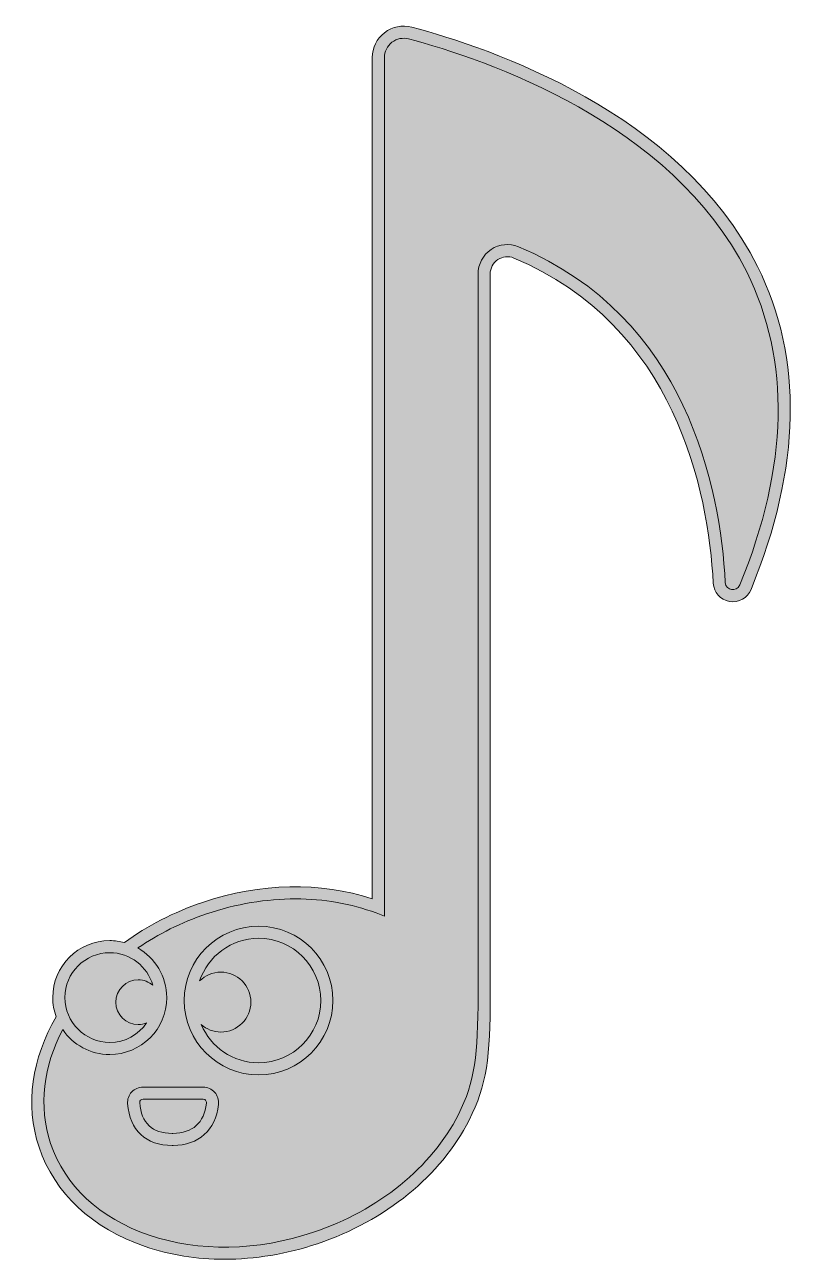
# Model space of a CAD drawing. Header units: inches. Extents: x 0.87 to 2.48, y -3.19 to -0.65.
import ezdxf

# ---------------------------------------------------------------- set-up
doc = ezdxf.new("R2010")
doc.units = ezdxf.units.IN
doc.header["$MEASUREMENT"] = 0
doc.layers.add('Design', color=7, linetype='Continuous', lineweight=0)

msp = doc.modelspace()

# ---------------------------------------------------------------- hatches: boundary and pattern name
at = {"layer": 'Design', "true_color": 0xf8e0c5, "transparency": 33554687}
h = msp.add_hatch(color=254, dxfattribs=at)
h.dxf.hatch_style = 2
edge = h.paths.add_edge_path()
edge.add_spline(control_points=[(2.3808, -1.1497), (2.2224, -0.8321), (1.8297, -0.699), (1.6683, -0.6566), (1.6486, -0.6514), (1.6282, -0.6556), (1.6121, -0.6679), (1.5961, -0.6803), (1.5869, -0.699), (1.5869, -0.7192), (1.5869, -0.7192), (1.5869, -2.4516), (1.5869, -2.4516), (1.4802, -2.4165), (1.3569, -2.419), (1.2375, -2.4591), (1.1774, -2.4793), (1.1232, -2.5078), (1.0762, -2.5418), (1.0666, -2.5393), (1.0565, -2.5378), (1.046, -2.5378), (0.9813, -2.5378), (0.9286, -2.5904), (0.9286, -2.6552), (0.9286, -2.669), (0.9311, -2.6822), (0.9356, -2.6946), (0.8862, -2.78), (0.8708, -2.8752), (0.9005, -2.9637), (0.9323, -3.0582), (1.0098, -3.1308), (1.1189, -3.1681), (1.1701, -3.1856), (1.2253, -3.1943), (1.2822, -3.1943), (1.3452, -3.1943), (1.4102, -3.1836), (1.4738, -3.1623), (1.6144, -3.115), (1.7284, -3.0222), (1.7866, -2.9077), (1.8233, -2.8354), (1.8299, -2.7775), (1.8299, -2.651), (1.8299, -2.651), (1.8299, -1.1651), (1.8299, -1.1651), (1.8299, -1.1531), (1.8358, -1.1419), (1.8459, -1.1352), (1.8557, -1.1287), (1.8676, -1.1275), (1.8784, -1.132), (2.2121, -1.2712), (2.2792, -1.6114), (2.2895, -1.8018), (2.2905, -1.821), (2.304, -1.8361), (2.323, -1.8393), (2.3423, -1.8425), (2.3601, -1.8327), (2.3675, -1.8146), (2.4706, -1.5625), (2.4751, -1.3388), (2.3808, -1.1497)], knot_values=[0, 0, 0, 0, 1, 1, 1, 2, 2, 2, 3, 3, 3, 4, 4, 4, 5, 5, 5, 6, 6, 6, 7, 7, 7, 8, 8, 8, 9, 9, 9, 10, 10, 10, 11, 11, 11, 12, 12, 12, 13, 13, 13, 14, 14, 14, 15, 15, 15, 16, 16, 16, 17, 17, 17, 18, 18, 18, 19, 19, 19, 20, 20, 20, 21, 21, 21, 22, 22, 22, 22], degree=3, periodic=0)
at = {"layer": 'Design', "true_color": 0x333333, "transparency": 33554687}
h = msp.add_hatch(color=250, dxfattribs=at)
h.dxf.hatch_style = 2
edge = h.paths.add_edge_path()
edge.add_spline(control_points=[(2.3444, -1.8052), (2.3409, -1.8137), (2.3332, -1.8157), (2.3272, -1.8147), (2.3213, -1.8137), (2.3149, -1.8094), (2.3144, -1.8004), (2.3038, -1.6042), (2.2344, -1.2533), (1.888, -1.1089), (1.8696, -1.1012), (1.8487, -1.1033), (1.832, -1.1144), (1.815, -1.1257), (1.8049, -1.1447), (1.8049, -1.1651), (1.8049, -1.1651), (1.8049, -2.651), (1.8049, -2.651), (1.8049, -2.7731), (1.7987, -2.8286), (1.7643, -2.8964), (1.709, -3.0051), (1.6002, -3.0934), (1.4658, -3.1386), (1.35, -3.1775), (1.2297, -3.1796), (1.127, -3.1444), (1.0254, -3.1097), (0.9534, -3.0427), (0.9242, -2.9557), (0.8984, -2.879), (0.9097, -2.7968), (0.9491, -2.7213), (0.9703, -2.7522), (1.0058, -2.7726), (1.046, -2.7726), (1.1108, -2.7726), (1.1635, -2.7199), (1.1635, -2.6552), (1.1635, -2.6115), (1.1394, -2.5734), (1.1039, -2.5531), (1.1459, -2.5246), (1.1932, -2.5004), (1.2454, -2.4829), (1.3066, -2.4623), (1.3687, -2.452), (1.4288, -2.452), (1.487, -2.452), (1.5433, -2.4617), (1.595, -2.481), (1.595, -2.481), (1.6119, -2.4873), (1.6119, -2.4873), (1.6119, -2.4873), (1.6119, -0.7192), (1.6119, -0.7192), (1.6119, -0.7068), (1.6176, -0.6953), (1.6274, -0.6877), (1.6372, -0.6801), (1.6498, -0.6776), (1.6619, -0.6808), (1.8201, -0.7224), (2.2045, -0.8524), (2.3584, -1.1608), (2.4494, -1.3432), (2.4447, -1.56), (2.3444, -1.8052)], knot_values=[0, 0, 0, 0, 1, 1, 1, 2, 2, 2, 3, 3, 3, 4, 4, 4, 5, 5, 5, 6, 6, 6, 7, 7, 7, 8, 8, 8, 9, 9, 9, 10, 10, 10, 11, 11, 11, 12, 12, 12, 13, 13, 13, 14, 14, 14, 15, 15, 15, 16, 16, 16, 17, 17, 17, 18, 18, 18, 19, 19, 19, 20, 20, 20, 21, 21, 21, 22, 22, 22, 23, 23, 23, 23], degree=3, periodic=0)
edge = h.paths.add_edge_path()
edge.add_spline(control_points=[(1.046, -2.5628), (1.0883, -2.5628), (1.1239, -2.5913), (1.1349, -2.63), (1.1268, -2.623), (1.1163, -2.6186), (1.1048, -2.6186), (1.0793, -2.6186), (1.0586, -2.6393), (1.0586, -2.6648), (1.0586, -2.6903), (1.0793, -2.7109), (1.1048, -2.7109), (1.1109, -2.7109), (1.1168, -2.7097), (1.1221, -2.7075), (1.1055, -2.7317), (1.0776, -2.7476), (1.046, -2.7476), (0.9951, -2.7476), (0.9536, -2.7061), (0.9536, -2.6552), (0.9536, -2.6042), (0.9951, -2.5628), (1.046, -2.5628)], knot_values=[0, 0, 0, 0, 1, 1, 1, 2, 2, 2, 3, 3, 3, 4, 4, 4, 5, 5, 5, 6, 6, 6, 7, 7, 7, 8, 8, 8, 8], degree=3, periodic=0)
edge = h.paths.add_edge_path()
edge.add_spline(control_points=[(2.3808, -1.1497), (2.2224, -0.8321), (1.8297, -0.699), (1.6683, -0.6566), (1.6486, -0.6514), (1.6282, -0.6556), (1.6121, -0.6679), (1.5961, -0.6803), (1.5869, -0.699), (1.5869, -0.7192), (1.5869, -0.7192), (1.5869, -2.4516), (1.5869, -2.4516), (1.4802, -2.4165), (1.3569, -2.419), (1.2375, -2.4591), (1.1774, -2.4793), (1.1232, -2.5078), (1.0762, -2.5418), (1.0666, -2.5393), (1.0565, -2.5378), (1.046, -2.5378), (0.9813, -2.5378), (0.9286, -2.5904), (0.9286, -2.6552), (0.9286, -2.669), (0.9311, -2.6822), (0.9356, -2.6946), (0.8862, -2.78), (0.8708, -2.8752), (0.9005, -2.9637), (0.9323, -3.0582), (1.0098, -3.1308), (1.1189, -3.1681), (1.1701, -3.1856), (1.2253, -3.1943), (1.2822, -3.1943), (1.3452, -3.1943), (1.4102, -3.1836), (1.4738, -3.1623), (1.6144, -3.115), (1.7284, -3.0222), (1.7866, -2.9077), (1.8233, -2.8354), (1.8299, -2.7775), (1.8299, -2.651), (1.8299, -2.651), (1.8299, -1.1651), (1.8299, -1.1651), (1.8299, -1.1531), (1.8358, -1.1419), (1.8459, -1.1352), (1.8557, -1.1287), (1.8676, -1.1275), (1.8784, -1.132), (2.2121, -1.2712), (2.2792, -1.6114), (2.2895, -1.8018), (2.2905, -1.821), (2.304, -1.8361), (2.323, -1.8393), (2.3423, -1.8425), (2.3601, -1.8327), (2.3675, -1.8146), (2.4706, -1.5625), (2.4751, -1.3388), (2.3808, -1.1497)], knot_values=[0, 0, 0, 0, 1, 1, 1, 2, 2, 2, 3, 3, 3, 4, 4, 4, 5, 5, 5, 6, 6, 6, 7, 7, 7, 8, 8, 8, 9, 9, 9, 10, 10, 10, 11, 11, 11, 12, 12, 12, 13, 13, 13, 14, 14, 14, 15, 15, 15, 16, 16, 16, 17, 17, 17, 18, 18, 18, 19, 19, 19, 20, 20, 20, 21, 21, 21, 22, 22, 22, 22], degree=3, periodic=0)
edge = h.paths.add_edge_path()
edge.add_spline(control_points=[(1.3528, -2.7896), (1.2997, -2.7896), (1.254, -2.757), (1.2346, -2.7109), (1.2454, -2.7204), (1.2595, -2.7263), (1.2751, -2.7263), (1.3092, -2.7263), (1.3368, -2.6987), (1.3368, -2.6646), (1.3368, -2.6305), (1.3092, -2.6028), (1.2751, -2.6028), (1.2579, -2.6028), (1.2424, -2.6098), (1.2312, -2.6211), (1.2481, -2.5701), (1.2962, -2.5332), (1.3528, -2.5332), (1.4235, -2.5332), (1.481, -2.5907), (1.481, -2.6614), (1.481, -2.7321), (1.4235, -2.7896), (1.3528, -2.7896)], knot_values=[0, 0, 0, 0, 1, 1, 1, 2, 2, 2, 3, 3, 3, 4, 4, 4, 5, 5, 5, 6, 6, 6, 7, 7, 7, 8, 8, 8, 8], degree=3, periodic=0)
edge = h.paths.add_edge_path()
edge.add_spline(control_points=[(1.3528, -2.5082), (1.2683, -2.5082), (1.1996, -2.5769), (1.1996, -2.6614), (1.1996, -2.7459), (1.2683, -2.8146), (1.3528, -2.8146), (1.4373, -2.8146), (1.506, -2.7459), (1.506, -2.6614), (1.506, -2.5769), (1.4373, -2.5082), (1.3528, -2.5082)], knot_values=[0, 0, 0, 0, 1, 1, 1, 2, 2, 2, 3, 3, 3, 4, 4, 4, 4], degree=3, periodic=0)
edge = h.paths.add_edge_path()
edge.add_spline(control_points=[(1.1762, -2.9349), (1.1757, -2.935), (1.1753, -2.935), (1.1749, -2.935), (1.1335, -2.935), (1.1109, -2.9137), (1.1077, -2.8717), (1.1076, -2.8694), (1.1088, -2.8677), (1.1095, -2.8669), (1.1108, -2.8655), (1.1128, -2.8646), (1.1148, -2.8646), (1.1148, -2.8646), (1.2384, -2.8646), (1.2384, -2.8646), (1.2411, -2.8646), (1.2428, -2.8661), (1.2435, -2.8669), (1.2443, -2.8678), (1.2456, -2.8698), (1.2453, -2.8726), (1.2405, -2.9135), (1.2172, -2.9345), (1.1762, -2.9349)], knot_values=[0, 0, 0, 0, 1, 1, 1, 2, 2, 2, 3, 3, 3, 4, 4, 4, 5, 5, 5, 6, 6, 6, 7, 7, 7, 8, 8, 8, 8], degree=3, periodic=0)
edge = h.paths.add_edge_path()
edge.add_spline(control_points=[(1.2384, -2.8396), (1.2384, -2.8396), (1.1148, -2.8396), (1.1148, -2.8396), (1.1058, -2.8396), (1.0972, -2.8434), (1.0912, -2.8499), (1.0852, -2.8563), (1.0822, -2.865), (1.0828, -2.8736), (1.087, -2.9286), (1.1205, -2.9599), (1.1749, -2.9599), (1.1749, -2.9599), (1.1765, -2.9599), (1.1765, -2.9599), (1.2297, -2.9594), (1.2639, -2.9286), (1.2701, -2.8756), (1.2712, -2.8664), (1.2683, -2.8572), (1.2622, -2.8503), (1.2562, -2.8435), (1.2475, -2.8396), (1.2384, -2.8396)], knot_values=[0, 0, 0, 0, 1, 1, 1, 2, 2, 2, 3, 3, 3, 4, 4, 4, 5, 5, 5, 6, 6, 6, 7, 7, 7, 8, 8, 8, 8], degree=3, periodic=0)

# ---------------------------------------------------------------- linework, layer by layer
at = {"layer": 'Design'}
for points, knots in [([(2.3808, -1.1497), (2.2224, -0.8321), (1.8297, -0.699), (1.6683, -0.6566), (1.6486, -0.6514), (1.6282, -0.6556), (1.6121, -0.6679), (1.5961, -0.6803), (1.5869, -0.699), (1.5869, -0.7192), (1.5869, -0.7192), (1.5869, -2.4516), (1.5869, -2.4516), (1.4802, -2.4165), (1.3569, -2.419), (1.2375, -2.4591), (1.1774, -2.4793), (1.1232, -2.5078), (1.0762, -2.5418), (1.0666, -2.5393), (1.0565, -2.5378), (1.046, -2.5378), (0.9813, -2.5378), (0.9286, -2.5904), (0.9286, -2.6552), (0.9286, -2.669), (0.9311, -2.6822), (0.9356, -2.6946), (0.8862, -2.78), (0.8708, -2.8752), (0.9005, -2.9637), (0.9323, -3.0582), (1.0098, -3.1308), (1.1189, -3.1681), (1.1701, -3.1856), (1.2253, -3.1943), (1.2822, -3.1943), (1.3452, -3.1943), (1.4102, -3.1836), (1.4738, -3.1623), (1.6144, -3.115), (1.7284, -3.0222), (1.7866, -2.9077), (1.8233, -2.8354), (1.8299, -2.7775), (1.8299, -2.651), (1.8299, -2.651), (1.8299, -1.1651), (1.8299, -1.1651), (1.8299, -1.1531), (1.8358, -1.1419), (1.8459, -1.1352), (1.8557, -1.1287), (1.8676, -1.1275), (1.8784, -1.132), (2.2121, -1.2712), (2.2792, -1.6114), (2.2895, -1.8018), (2.2905, -1.821), (2.304, -1.8361), (2.323, -1.8393), (2.3423, -1.8425), (2.3601, -1.8327), (2.3675, -1.8146), (2.4706, -1.5625), (2.4751, -1.3388), (2.3808, -1.1497)], [0, 0, 0, 0, 1, 1, 1, 2, 2, 2, 3, 3, 3, 4, 4, 4, 5, 5, 5, 6, 6, 6, 7, 7, 7, 8, 8, 8, 9, 9, 9, 10, 10, 10, 11, 11, 11, 12, 12, 12, 13, 13, 13, 14, 14, 14, 15, 15, 15, 16, 16, 16, 17, 17, 17, 18, 18, 18, 19, 19, 19, 20, 20, 20, 21, 21, 21, 22, 22, 22, 22]), ([(2.3808, -1.1497), (2.2224, -0.8321), (1.8297, -0.699), (1.6683, -0.6566), (1.6486, -0.6514), (1.6282, -0.6556), (1.6121, -0.6679), (1.5961, -0.6803), (1.5869, -0.699), (1.5869, -0.7192), (1.5869, -0.7192), (1.5869, -2.4516), (1.5869, -2.4516), (1.4802, -2.4165), (1.3569, -2.419), (1.2375, -2.4591), (1.1774, -2.4793), (1.1232, -2.5078), (1.0762, -2.5418), (1.0666, -2.5393), (1.0565, -2.5378), (1.046, -2.5378), (0.9813, -2.5378), (0.9286, -2.5904), (0.9286, -2.6552), (0.9286, -2.669), (0.9311, -2.6822), (0.9356, -2.6946), (0.8862, -2.78), (0.8708, -2.8752), (0.9005, -2.9637), (0.9323, -3.0582), (1.0098, -3.1308), (1.1189, -3.1681), (1.1701, -3.1856), (1.2253, -3.1943), (1.2822, -3.1943), (1.3452, -3.1943), (1.4102, -3.1836), (1.4738, -3.1623), (1.6144, -3.115), (1.7284, -3.0222), (1.7866, -2.9077), (1.8233, -2.8354), (1.8299, -2.7775), (1.8299, -2.651), (1.8299, -2.651), (1.8299, -1.1651), (1.8299, -1.1651), (1.8299, -1.1531), (1.8358, -1.1419), (1.8459, -1.1352), (1.8557, -1.1287), (1.8676, -1.1275), (1.8784, -1.132), (2.2121, -1.2712), (2.2792, -1.6114), (2.2895, -1.8018), (2.2905, -1.821), (2.304, -1.8361), (2.323, -1.8393), (2.3423, -1.8425), (2.3601, -1.8327), (2.3675, -1.8146), (2.4706, -1.5625), (2.4751, -1.3388), (2.3808, -1.1497)], [0, 0, 0, 0, 1, 1, 1, 2, 2, 2, 3, 3, 3, 4, 4, 4, 5, 5, 5, 6, 6, 6, 7, 7, 7, 8, 8, 8, 9, 9, 9, 10, 10, 10, 11, 11, 11, 12, 12, 12, 13, 13, 13, 14, 14, 14, 15, 15, 15, 16, 16, 16, 17, 17, 17, 18, 18, 18, 19, 19, 19, 20, 20, 20, 21, 21, 21, 22, 22, 22, 22]), ([(2.3444, -1.8052), (2.3409, -1.8137), (2.3332, -1.8157), (2.3272, -1.8147), (2.3213, -1.8137), (2.3149, -1.8094), (2.3144, -1.8004), (2.3038, -1.6042), (2.2344, -1.2533), (1.888, -1.1089), (1.8696, -1.1012), (1.8487, -1.1033), (1.832, -1.1144), (1.815, -1.1257), (1.8049, -1.1447), (1.8049, -1.1651), (1.8049, -1.1651), (1.8049, -2.651), (1.8049, -2.651), (1.8049, -2.7731), (1.7987, -2.8286), (1.7643, -2.8964), (1.709, -3.0051), (1.6002, -3.0934), (1.4658, -3.1386), (1.35, -3.1775), (1.2297, -3.1796), (1.127, -3.1444), (1.0254, -3.1097), (0.9534, -3.0427), (0.9242, -2.9557), (0.8984, -2.879), (0.9097, -2.7968), (0.9491, -2.7213), (0.9703, -2.7522), (1.0058, -2.7726), (1.046, -2.7726), (1.1108, -2.7726), (1.1635, -2.7199), (1.1635, -2.6552), (1.1635, -2.6115), (1.1394, -2.5734), (1.1039, -2.5531), (1.1459, -2.5246), (1.1932, -2.5004), (1.2454, -2.4829), (1.3066, -2.4623), (1.3687, -2.452), (1.4288, -2.452), (1.487, -2.452), (1.5433, -2.4617), (1.595, -2.481), (1.595, -2.481), (1.6119, -2.4873), (1.6119, -2.4873), (1.6119, -2.4873), (1.6119, -0.7192), (1.6119, -0.7192), (1.6119, -0.7068), (1.6176, -0.6953), (1.6274, -0.6877), (1.6372, -0.6801), (1.6498, -0.6776), (1.6619, -0.6808), (1.8201, -0.7224), (2.2045, -0.8524), (2.3584, -1.1608), (2.4494, -1.3432), (2.4447, -1.56), (2.3444, -1.8052)], [0, 0, 0, 0, 1, 1, 1, 2, 2, 2, 3, 3, 3, 4, 4, 4, 5, 5, 5, 6, 6, 6, 7, 7, 7, 8, 8, 8, 9, 9, 9, 10, 10, 10, 11, 11, 11, 12, 12, 12, 13, 13, 13, 14, 14, 14, 15, 15, 15, 16, 16, 16, 17, 17, 17, 18, 18, 18, 19, 19, 19, 20, 20, 20, 21, 21, 21, 22, 22, 22, 23, 23, 23, 23]), ([(1.3528, -2.5082), (1.2683, -2.5082), (1.1996, -2.5769), (1.1996, -2.6614), (1.1996, -2.7459), (1.2683, -2.8146), (1.3528, -2.8146), (1.4373, -2.8146), (1.506, -2.7459), (1.506, -2.6614), (1.506, -2.5769), (1.4373, -2.5082), (1.3528, -2.5082)], [0, 0, 0, 0, 1, 1, 1, 2, 2, 2, 3, 3, 3, 4, 4, 4, 4]), ([(1.3528, -2.7896), (1.2997, -2.7896), (1.254, -2.757), (1.2346, -2.7109), (1.2454, -2.7204), (1.2595, -2.7263), (1.2751, -2.7263), (1.3092, -2.7263), (1.3368, -2.6987), (1.3368, -2.6646), (1.3368, -2.6305), (1.3092, -2.6028), (1.2751, -2.6028), (1.2579, -2.6028), (1.2424, -2.6098), (1.2312, -2.6211), (1.2481, -2.5701), (1.2962, -2.5332), (1.3528, -2.5332), (1.4235, -2.5332), (1.481, -2.5907), (1.481, -2.6614), (1.481, -2.7321), (1.4235, -2.7896), (1.3528, -2.7896)], [0, 0, 0, 0, 1, 1, 1, 2, 2, 2, 3, 3, 3, 4, 4, 4, 5, 5, 5, 6, 6, 6, 7, 7, 7, 8, 8, 8, 8]), ([(1.046, -2.5628), (1.0883, -2.5628), (1.1239, -2.5913), (1.1349, -2.63), (1.1268, -2.623), (1.1163, -2.6186), (1.1048, -2.6186), (1.0793, -2.6186), (1.0586, -2.6393), (1.0586, -2.6648), (1.0586, -2.6903), (1.0793, -2.7109), (1.1048, -2.7109), (1.1109, -2.7109), (1.1168, -2.7097), (1.1221, -2.7075), (1.1055, -2.7317), (1.0776, -2.7476), (1.046, -2.7476), (0.9951, -2.7476), (0.9536, -2.7061), (0.9536, -2.6552), (0.9536, -2.6042), (0.9951, -2.5628), (1.046, -2.5628)], [0, 0, 0, 0, 1, 1, 1, 2, 2, 2, 3, 3, 3, 4, 4, 4, 5, 5, 5, 6, 6, 6, 7, 7, 7, 8, 8, 8, 8]), ([(1.2384, -2.8396), (1.2384, -2.8396), (1.1148, -2.8396), (1.1148, -2.8396), (1.1058, -2.8396), (1.0972, -2.8434), (1.0912, -2.8499), (1.0852, -2.8563), (1.0822, -2.865), (1.0828, -2.8736), (1.087, -2.9286), (1.1205, -2.9599), (1.1749, -2.9599), (1.1749, -2.9599), (1.1765, -2.9599), (1.1765, -2.9599), (1.2297, -2.9594), (1.2639, -2.9286), (1.2701, -2.8756), (1.2712, -2.8664), (1.2683, -2.8572), (1.2622, -2.8503), (1.2562, -2.8435), (1.2475, -2.8396), (1.2384, -2.8396)], [0, 0, 0, 0, 1, 1, 1, 2, 2, 2, 3, 3, 3, 4, 4, 4, 5, 5, 5, 6, 6, 6, 7, 7, 7, 8, 8, 8, 8]), ([(1.1762, -2.9349), (1.1757, -2.935), (1.1753, -2.935), (1.1749, -2.935), (1.1335, -2.935), (1.1109, -2.9137), (1.1077, -2.8717), (1.1076, -2.8694), (1.1088, -2.8677), (1.1095, -2.8669), (1.1108, -2.8655), (1.1128, -2.8646), (1.1148, -2.8646), (1.1148, -2.8646), (1.2384, -2.8646), (1.2384, -2.8646), (1.2411, -2.8646), (1.2428, -2.8661), (1.2435, -2.8669), (1.2443, -2.8678), (1.2456, -2.8698), (1.2453, -2.8726), (1.2405, -2.9135), (1.2172, -2.9345), (1.1762, -2.9349)], [0, 0, 0, 0, 1, 1, 1, 2, 2, 2, 3, 3, 3, 4, 4, 4, 5, 5, 5, 6, 6, 6, 7, 7, 7, 8, 8, 8, 8])]:
    msp.add_open_spline(points, degree=3, knots=knots, dxfattribs=at)

doc.saveas('drawing.dxf')
